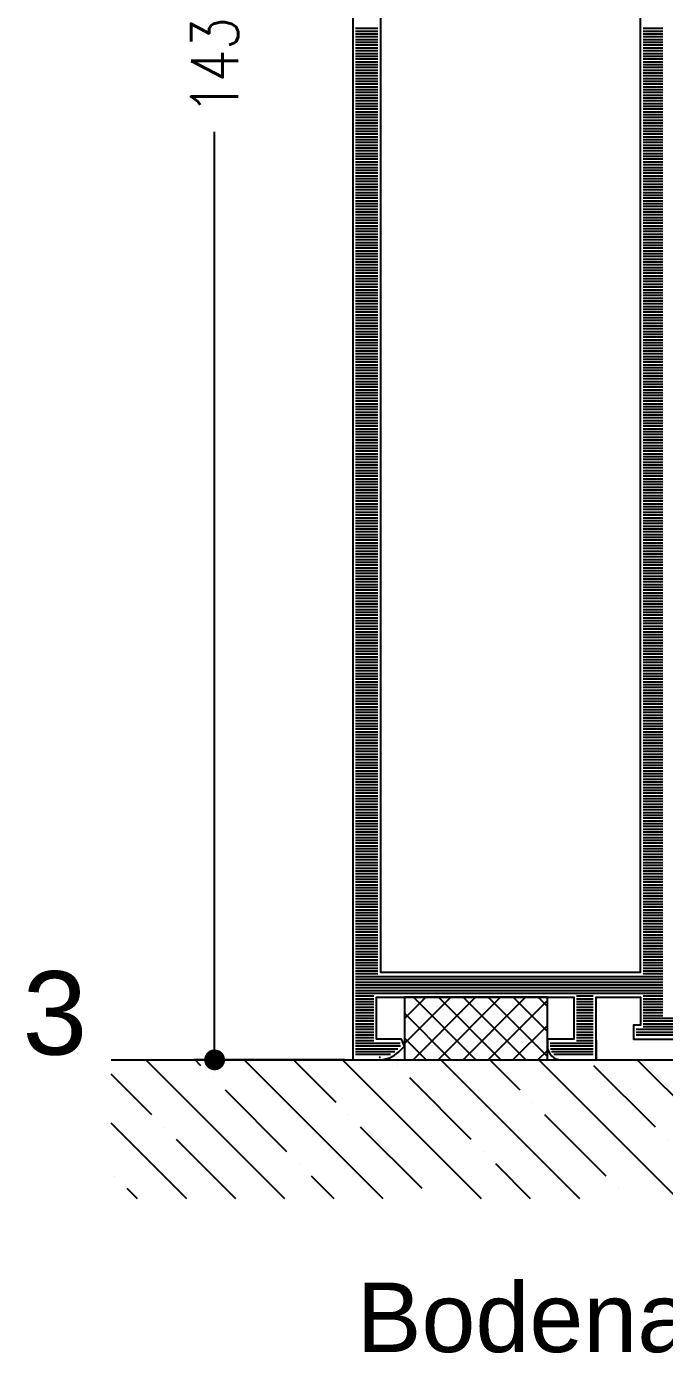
# Model space of a CAD drawing. Extents: x 15 to 184, y 134 to 230.
# Drawn here: x 121.02 to 143.95, y 133.53 to 181.95 of the extents above; entities that cross this region are included whole.
import ezdxf

# ---------------------------------------------------------------- set-up
doc = ezdxf.new("R2010")
doc.units = 0
doc.header["$LTSCALE"] = 6
doc.layers.get('0').update_dxf_attribs({"color": 4, "linetype": 'CONTINUOUS'})
doc.layers.get('DEFPOINTS').update_dxf_attribs({"linetype": 'CONTINUOUS'})
for name, color, linetype in [('01TXT', 7, 'CONTINUOUS'), ('CONST18', 3, 'CONTINUOUS'), ('CONST25', 3, 'CONTINUOUS'), ('KH_NOR', 7, 'CONTINUOUS'), ('KH_SCH', 3, 'CONTINUOUS'), ('LLMASSE', 7, 'CONTINUOUS')]:
    doc.layers.add(name, color=color, linetype=linetype)
doc.styles.add('SIM80S00', font='simplex.shx', dxfattribs={"width": 0.8})
doc.styles.add('SWISS', font='swiss_0.ttf')
doc.dimstyles.new('DOK-1ZU2-PUNKT', dxfattribs={"dimscale": 0.5, "dimtxt": 3.4, "dimasz": 1.5, "dimexe": 1.5, "dimexo": 0.6, "dimgap": 1.5, "dimtad": 0, "dimlfac": 2, "dimdsep": 46, "dimtxsty": 'SIM80S00', "dimblk": 'PUNKT', "dimblk1": 'PUNKT', "dimblk2": 'PUNKT', "dimcen": 0, "dimclrd": 3, "dimclre": 3, "dimclrt": 3, "dimadec": 0, "dimazin": 0, "dimtfac": 0.7, "dimtofl": 0, "dimtmove": 2, "dimatfit": 3, "dimldrblk": 'PUNKT', "dimfxl": 1, "dimtolj": 1, "dimarcsym": 0})

# ---------------------------------------------------------------- blocks, each defined once
blk = doc.blocks.new('*X31')
at = {"color": 0}
for p, q in [((-2.2, 20.4), (-2.2, 49.6)), ((-2, 20.4), (-2, 49.6)), ((-1.8, 20.4), (-1.8, 49.6)), ((-3, 20.9), (-3, 49.1)), ((-2.8, 20.9), (-2.8, 49.1)), ((-2.6, 20.9), (-2.6, 49.1)), ((-2.4, 20.9), (-2.4, 49.1)), ((-74.2, 20.9), (-74.2, 22.3)), ((-74, 20.9), (-74, 22.3)), ((-73.8, 20.9), (-73.8, 22.3)), ((-73.6, 20.9), (-73.6, 22.3)), ((-73.4, 20.9), (-73.4, 22.3)), ((-73.2, 20.9), (-73.2, 22.3)), ((-73, 20.9), (-73, 22.3)), ((-72.8, 20.9), (-72.8, 22.3)), ((-72.6, 20.9), (-72.6, 22.3)), ((-72.4, 20.9), (-72.4, 22.3)), ((-72.2, 20.9), (-72.2, 22.3)), ((-72, 20.9), (-72, 22.3)), ((-71.8, 20.9), (-71.8, 22.3)), ((-71.6, 20.9), (-71.6, 22.3)), ((-71.4, 20.9), (-71.4, 22.3)), ((-71.2, 20.9), (-71.2, 22.3)), ((-71, 20.9), (-71, 22.3)), ((-70.8, 20.9), (-70.8, 22.3)), ((-70.6, 20.9), (-70.6, 22.3)), ((-70.4, 20.9), (-70.4, 22.3)), ((-70.2, 20.9), (-70.2, 22.3)), ((-70, 20.9), (-70, 22.3)), ((-69.8, 20.9), (-69.8, 22.3)), ((-69.6, 20.9), (-69.6, 22.3)), ((-69.4, 20.9), (-69.4, 22.3)), ((-69.2, 20.9), (-69.2, 22.3)), ((-69, 20.9), (-69, 22.3)), ((-68.8, 20.9), (-68.8, 22.3)), ((-68.6, 20.9), (-68.6, 22.3)), ((-68.4, 20.9), (-68.4, 22.3)), ((-68.2, 20.9), (-68.2, 22.3)), ((-68, 20.9), (-68, 22.3)), ((-67.8, 20.9), (-67.8, 22.3)), ((-67.6, 20.9), (-67.6, 22.3)), ((-67.4, 20.9), (-67.4, 22.3)), ((-67.2, 20.9), (-67.2, 22.3)), ((-67, 20.9), (-67, 22.3)), ((-66.8, 20.9), (-66.8, 22.3)), ((-66.6, 20.9), (-66.6, 22.3)), ((-66.4, 20.9), (-66.4, 22.3)), ((-66.2, 20.9), (-66.2, 22.3)), ((-66, 20.9), (-66, 22.3)), ((-65.8, 20.9), (-65.8, 22.3)), ((-65.6, 20.9), (-65.6, 22.3)), ((-65.4, 20.9), (-65.4, 22.3)), ((-65.2, 20.9), (-65.2, 22.3)), ((-65, 20.9), (-65, 22.3)), ((-64.8, 20.9), (-64.8, 22.3)), ((-64.6, 20.9), (-64.6, 22.3)), ((-64.4, 20.9), (-64.4, 22.3)), ((-64.2, 20.9), (-64.2, 22.3)), ((-64, 20.9), (-64, 22.3)), ((-63.8, 20.9), (-63.8, 22.3)), ((-63.6, 20.9), (-63.6, 22.3)), ((-63.4, 20.9), (-63.4, 22.3)), ((-63.2, 20.9), (-63.2, 22.3)), ((-63, 20.9), (-63, 22.3)), ((-62.8, 20.9), (-62.8, 22.3)), ((-62.6, 20.9), (-62.6, 22.3)), ((-62.4, 20.9), (-62.4, 22.3)), ((-62.2, 20.9), (-62.2, 22.3)), ((-62, 20.9), (-62, 22.3)), ((-61.8, 20.9), (-61.8, 22.3)), ((-61.6, 20.9), (-61.6, 22.3)), ((-61.4, 20.9), (-61.4, 22.3)), ((-61.2, 20.9), (-61.2, 22.3)), ((-61, 20.9), (-61, 22.3)), ((-60.8, 20.9), (-60.8, 22.3)), ((-60.6, 20.9), (-60.6, 22.3)), ((-60.4, 20.9), (-60.4, 22.3)), ((-60.2, 20.9), (-60.2, 22.3)), ((-60, 20.9), (-60, 22.3)), ((-59.8, 20.9), (-59.8, 22.3)), ((-59.6, 20.9), (-59.6, 22.3)), ((-59.4, 20.9), (-59.4, 22.3)), ((-59.2, 20.9), (-59.2, 22.3)), ((-59, 20.9), (-59, 22.3)), ((-58.8, 20.9), (-58.8, 22.3)), ((-58.6, 20.9), (-58.6, 22.3)), ((-58.4, 20.9), (-58.4, 22.3)), ((-58.2, 20.9), (-58.2, 22.3)), ((-58, 20.9), (-58, 22.3)), ((-57.8, 20.9), (-57.8, 22.3)), ((-57.6, 20.9), (-57.6, 22.3)), ((-57.4, 20.9), (-57.4, 22.3)), ((-57.2, 20.9), (-57.2, 22.3)), ((-57, 20.9), (-57, 22.3)), ((-56.8, 20.9), (-56.8, 22.3)), ((-56.6, 20.9), (-56.6, 22.3)), ((-56.4, 20.9), (-56.4, 22.3)), ((-56.2, 20.9), (-56.2, 22.3)), ((-56, 20.9), (-56, 22.3)), ((-55.8, 20.9), (-55.8, 22.3)), ((-55.6, 20.9), (-55.6, 22.3)), ((-55.4, 20.9), (-55.4, 22.3)), ((-55.2, 20.9), (-55.2, 22.3)), ((-55, 20.9), (-55, 22.3)), ((-54.8, 20.9), (-54.8, 22.3)), ((-54.6, 20.9), (-54.6, 22.3)), ((-54.4, 20.9), (-54.4, 22.3)), ((-54.2, 20.9), (-54.2, 22.3)), ((-54, 20.9), (-54, 22.3)), ((-53.8, 20.9), (-53.8, 22.3)), ((-53.6, 20.9), (-53.6, 22.3)), ((-53.4, 20.9), (-53.4, 22.3)), ((-53.2, 20.9), (-53.2, 22.3)), ((-53, 20.9), (-53, 22.3)), ((-52.8, 20.9), (-52.8, 22.3)), ((-52.6, 20.9), (-52.6, 22.3)), ((-52.4, 20.9), (-52.4, 22.3)), ((-52.2, 20.9), (-52.2, 22.3)), ((-52, 20.9), (-52, 22.3)), ((-51.8, 20.9), (-51.8, 22.3)), ((-51.6, 20.9), (-51.6, 22.3)), ((-51.4, 20.9), (-51.4, 22.3)), ((-51.2, 20.9), (-51.2, 22.3)), ((-51, 20.9), (-51, 22.3)), ((-50.8, 20.9), (-50.8, 22.3)), ((-50.6, 20.9), (-50.6, 22.3)), ((-50.4, 20.9), (-50.4, 22.3)), ((-50.2, 20.9), (-50.2, 22.3)), ((-50, 20.9), (-50, 22.3)), ((-49.8, 20.9), (-49.8, 22.3)), ((-49.6, 20.9), (-49.6, 22.3)), ((-49.4, 20.9), (-49.4, 22.3)), ((-49.2, 20.9), (-49.2, 22.3)), ((-49, 20.9), (-49, 22.3)), ((-48.8, 20.9), (-48.8, 22.3)), ((-48.6, 20.9), (-48.6, 22.3)), ((-48.4, 20.9), (-48.4, 22.3)), ((-48.2, 20.9), (-48.2, 22.3)), ((-48, 20.9), (-48, 22.3)), ((-47.8, 20.9), (-47.8, 22.3)), ((-47.6, 20.9), (-47.6, 22.3)), ((-47.4, 20.9), (-47.4, 22.3)), ((-47.2, 20.9), (-47.2, 22.3)), ((-47, 20.9), (-47, 22.3)), ((-46.8, 20.9), (-46.8, 22.3)), ((-46.6, 20.9), (-46.6, 22.3)), ((-46.4, 20.9), (-46.4, 22.3)), ((-46.2, 20.9), (-46.2, 22.3)), ((-46, 20.9), (-46, 22.3)), ((-45.8, 20.9), (-45.8, 22.3)), ((-45.6, 20.9), (-45.6, 22.3)), ((-45.4, 20.9), (-45.4, 22.3)), ((-45.2, 20.9), (-45.2, 22.3)), ((-45, 20.9), (-45, 22.3)), ((-44.8, 20.9), (-44.8, 22.3)), ((-44.6, 20.9), (-44.6, 22.3)), ((-44.4, 20.9), (-44.4, 22.3)), ((-44.2, 20.9), (-44.2, 22.3)), ((-44, 20.9), (-44, 22.3)), ((-43.8, 20.9), (-43.8, 22.3)), ((-43.6, 20.9), (-43.6, 22.3)), ((-43.4, 20.9), (-43.4, 22.3)), ((-43.2, 20.9), (-43.2, 22.3)), ((-43, 20.9), (-43, 22.3)), ((-42.8, 20.9), (-42.8, 22.3)), ((-42.6, 20.9), (-42.6, 22.3)), ((-42.4, 20.9), (-42.4, 22.3)), ((-42.2, 20.9), (-42.2, 22.3)), ((-42, 20.9), (-42, 22.3)), ((-41.8, 20.9), (-41.8, 22.3)), ((-41.6, 20.9), (-41.6, 22.3)), ((-41.4, 20.9), (-41.4, 22.3)), ((-41.2, 20.9), (-41.2, 22.3)), ((-41, 20.9), (-41, 22.3)), ((-40.8, 20.9), (-40.8, 22.3)), ((-40.6, 20.9), (-40.6, 22.3)), ((-40.4, 20.9), (-40.4, 22.3)), ((-40.2, 20.9), (-40.2, 22.3)), ((-40, 20.9), (-40, 22.3)), ((-39.8, 20.9), (-39.8, 22.3)), ((-39.6, 20.9), (-39.6, 22.3)), ((-39.4, 20.9), (-39.4, 22.3)), ((-39.2, 20.9), (-39.2, 22.3)), ((-39, 20.9), (-39, 22.3)), ((-38.8, 20.9), (-38.8, 22.3)), ((-38.6, 20.9), (-38.6, 22.3)), ((-38.4, 20.9), (-38.4, 22.3)), ((-38.2, 20.9), (-38.2, 22.3)), ((-38, 20.9), (-38, 22.3)), ((-37.8, 20.9), (-37.8, 22.3)), ((-37.6, 20.9), (-37.6, 22.3)), ((-37.4, 20.9), (-37.4, 22.3)), ((-37.2, 20.9), (-37.2, 22.3)), ((-37, 20.9), (-37, 22.3)), ((-36.8, 20.9), (-36.8, 22.3)), ((-36.6, 20.9), (-36.6, 22.3)), ((-36.4, 20.9), (-36.4, 22.3)), ((-36.2, 20.9), (-36.2, 22.3)), ((-36, 20.9), (-36, 22.3)), ((-35.8, 20.9), (-35.8, 22.3)), ((-35.6, 20.9), (-35.6, 22.3)), ((-35.4, 20.9), (-35.4, 22.3)), ((-35.2, 20.9), (-35.2, 22.3)), ((-35, 20.9), (-35, 22.3)), ((-34.8, 20.9), (-34.8, 22.3)), ((-34.6, 20.9), (-34.6, 22.3)), ((-34.4, 20.9), (-34.4, 22.3)), ((-34.2, 20.9), (-34.2, 22.3)), ((-34, 20.9), (-34, 22.3)), ((-33.8, 20.9), (-33.8, 22.3)), ((-33.6, 20.9), (-33.6, 22.3)), ((-33.4, 20.9), (-33.4, 22.3)), ((-33.2, 20.9), (-33.2, 22.3)), ((-33, 20.9), (-33, 22.3)), ((-32.8, 20.9), (-32.8, 22.3)), ((-32.6, 20.9), (-32.6, 22.3)), ((-32.4, 20.9), (-32.4, 22.3)), ((-32.2, 20.9), (-32.2, 22.3)), ((-32, 20.9), (-32, 22.3)), ((-31.8, 20.9), (-31.8, 22.3)), ((-31.6, 20.9), (-31.6, 22.3)), ((-31.4, 20.9), (-31.4, 22.3)), ((-31.2, 20.9), (-31.2, 22.3)), ((-31, 20.9), (-31, 22.3)), ((-30.8, 20.9), (-30.8, 22.3)), ((-30.6, 20.9), (-30.6, 22.3)), ((-30.4, 20.9), (-30.4, 22.3)), ((-30.2, 20.9), (-30.2, 22.3)), ((-30, 20.9), (-30, 22.3)), ((-29.8, 20.9), (-29.8, 22.3)), ((-29.6, 20.9), (-29.6, 22.3)), ((-29.4, 20.9), (-29.4, 22.3)), ((-29.2, 20.9), (-29.2, 22.3)), ((-29, 20.9), (-29, 22.3)), ((-28.8, 20.9), (-28.8, 22.3)), ((-28.6, 20.9), (-28.6, 22.3)), ((-28.4, 20.9), (-28.4, 22.3)), ((-28.2, 20.9), (-28.2, 22.3)), ((-28, 20.9), (-28, 22.3)), ((-27.8, 20.9), (-27.8, 22.3)), ((-27.6, 20.9), (-27.6, 22.3)), ((-27.4, 20.9), (-27.4, 22.3)), ((-27.2, 20.9), (-27.2, 22.3)), ((-27, 20.9), (-27, 22.3)), ((-26.8, 20.9), (-26.8, 22.3)), ((-26.6, 20.9), (-26.6, 22.3)), ((-26.4, 20.9), (-26.4, 22.3)), ((-26.2, 20.9), (-26.2, 22.3)), ((-26, 20.9), (-26, 22.3)), ((-25.8, 20.9), (-25.8, 22.3)), ((-25.6, 20.9), (-25.6, 22.3)), ((-25.4, 20.9), (-25.4, 22.3)), ((-25.2, 20.9), (-25.2, 22.3)), ((-25, 20.9), (-25, 22.3)), ((-24.8, 20.9), (-24.8, 22.3)), ((-24.6, 20.9), (-24.6, 22.3)), ((-24.4, 20.9), (-24.4, 22.3)), ((-24.2, 20.9), (-24.2, 22.3)), ((-24, 20.9), (-24, 22.3)), ((-23.8, 20.9), (-23.8, 22.3)), ((-23.6, 20.9), (-23.6, 22.3)), ((-23.4, 20.9), (-23.4, 22.3)), ((-23.2, 20.9), (-23.2, 22.3)), ((-23, 20.9), (-23, 22.3)), ((-22.8, 20.9), (-22.8, 22.3)), ((-22.6, 20.9), (-22.6, 22.3)), ((-22.4, 20.9), (-22.4, 22.3)), ((-22.2, 20.9), (-22.2, 22.3)), ((-22, 20.9), (-22, 22.3)), ((-21.8, 20.9), (-21.8, 22.3)), ((-21.6, 20.9), (-21.6, 22.3)), ((-21.4, 20.9), (-21.4, 22.3)), ((-21.2, 20.9), (-21.2, 22.3)), ((-21, 20.9), (-21, 22.3)), ((-20.8, 20.9), (-20.8, 22.3)), ((-20.6, 20.9), (-20.6, 22.3)), ((-20.4, 20.9), (-20.4, 22.3)), ((-20.2, 20.9), (-20.2, 22.3)), ((-20, 20.9), (-20, 22.3)), ((-19.8, 20.9), (-19.8, 22.3)), ((-19.6, 20.9), (-19.6, 22.3)), ((-19.4, 20.9), (-19.4, 22.3)), ((-19.2, 20.9), (-19.2, 22.3)), ((-19, 20.9), (-19, 22.3)), ((-18.8, 20.9), (-18.8, 22.3)), ((-18.6, 20.9), (-18.6, 22.3)), ((-18.4, 20.9), (-18.4, 22.3)), ((-18.2, 20.9), (-18.2, 22.3)), ((-18, 20.9), (-18, 22.3)), ((-17.8, 20.9), (-17.8, 22.3)), ((-17.6, 20.9), (-17.6, 22.3)), ((-17.4, 20.9), (-17.4, 22.3)), ((-17.2, 20.9), (-17.2, 22.3)), ((-17, 20.9), (-17, 22.3)), ((-16.8, 20.9), (-16.8, 22.3)), ((-16.6, 20.9), (-16.6, 22.3)), ((-16.4, 20.9), (-16.4, 22.3)), ((-16.2, 20.9), (-16.2, 22.3)), ((-16, 20.9), (-16, 22.3)), ((-15.8, 20.9), (-15.8, 22.3)), ((-15.6, 20.9), (-15.6, 22.3)), ((-15.4, 20.9), (-15.4, 22.3)), ((-15.2, 20.9), (-15.2, 22.3)), ((-15, 20.9), (-15, 22.3)), ((-14.8, 20.9), (-14.8, 22.3)), ((-14.6, 20.9), (-14.6, 22.3)), ((-14.4, 20.9), (-14.4, 22.3)), ((-14.2, 20.9), (-14.2, 22.3)), ((-14, 20.9), (-14, 22.3)), ((-13.8, 20.9), (-13.8, 22.3)), ((-13.6, 20.9), (-13.6, 22.3)), ((-13.4, 20.9), (-13.4, 22.3)), ((-13.2, 20.9), (-13.2, 22.3)), ((-13, 20.9), (-13, 22.3)), ((-12.8, 20.9), (-12.8, 22.3)), ((-12.6, 20.9), (-12.6, 22.3)), ((-12.4, 20.9), (-12.4, 22.3)), ((-12.2, 20.9), (-12.2, 22.3)), ((-12, 20.9), (-12, 22.3)), ((-11.8, 20.9), (-11.8, 22.3)), ((-11.6, 20.9), (-11.6, 22.3)), ((-11.4, 20.9), (-11.4, 22.3)), ((-11.2, 20.9), (-11.2, 22.3)), ((-11, 20.9), (-11, 22.3)), ((-10.8, 20.9), (-10.8, 22.3)), ((-10.6, 20.9), (-10.6, 22.3)), ((-10.4, 20.9), (-10.4, 22.3)), ((-10.2, 20.9), (-10.2, 22.3)), ((-10, 20.9), (-10, 22.3)), ((-9.8, 20.9), (-9.8, 22.3)), ((-9.6, 20.9), (-9.6, 22.3)), ((-9.4, 20.9), (-9.4, 22.3)), ((-9.2, 20.9), (-9.2, 22.3)), ((-9, 20.9), (-9, 22.3)), ((-8.8, 20.9), (-8.8, 22.3)), ((-8.6, 20.9), (-8.6, 22.3)), ((-8.4, 20.9), (-8.4, 22.3)), ((-8.2, 20.9), (-8.2, 22.3)), ((-8, 20.9), (-8, 22.3)), ((-7.8, 20.9), (-7.8, 22.3)), ((-7.6, 20.9), (-7.6, 22.3)), ((-7.4, 20.9), (-7.4, 22.3)), ((-7.2, 20.9), (-7.2, 22.3)), ((-7, 20.9), (-7, 22.3)), ((-6.8, 20.9), (-6.8, 22.3)), ((-6.6, 20.9), (-6.6, 22.3)), ((-6.4, 20.9), (-6.4, 22.3)), ((-6.2, 20.9), (-6.2, 22.3)), ((-6, 0.2), (-6, 22.3)), ((-5.8, 0.2), (-5.8, 22.3)), ((-5.6, 0.2), (-5.6, 22.3)), ((-5.4, 0.2), (-5.4, 22.3)), ((-5.2, 0.2), (-5.2, 22.3)), ((-5, 0.2), (-5, 22.3)), ((-4.8, 0.2), (-4.8, 22.3)), ((-4.6, 20.9), (-4.6, 22.3)), ((-4.4, 20.9), (-4.4, 22.3)), ((-4.2, 20.9), (-4.2, 22.3)), ((-4, 20.9), (-4, 22.3)), ((-3.8, 20.9), (-3.8, 22.3)), ((-3.6, 20.9), (-3.6, 22.3)), ((-3.4, 20.9), (-3.4, 22.3)), ((-3.2, 20.9), (-3.2, 22.3)), ((-4.6, 16.1), (-4.6, 17.3)), ((-4.4, 16.1), (-4.4, 17.3)), ((-4.2, 16.1), (-4.2, 17.3)), ((-4, 16.1), (-4, 17.3)), ((-3.8, 16.1), (-3.8, 17.3)), ((-3.6, 16.1), (-3.6, 17.3)), ((-3.4, 16.1), (-3.4, 17.3)), ((-3.2, 16.1), (-3.2, 17.3)), ((-3, 16.1), (-3, 17.3)), ((-2.8, 16.1), (-2.8, 17.3)), ((-2.6, 16.1), (-2.6, 17.3)), ((-2.4, 16.1), (-2.4, 17.3)), ((-2.2, 16.1), (-2.2, 17.3)), ((-2, 16.1), (-2, 17.3)), ((-1.8, 16.1), (-1.8, 17.3)), ((-1.6, 16.1), (-1.6, 17.3)), ((-1.4, 16.1), (-1.4, 17.3)), ((-1.2, 14.2), (-1.2, 17.3)), ((-1, 14.2), (-1, 17.3)), ((-0.8, 14.225), (-0.8, 17.3)), ((-0.6, 14.307), (-0.6, 17.3)), ((-0.4, 14.471), (-0.4, 17.3)), ((-0.2, 14.998), (-0.2, 14.998)), ((-1.2, 0.2), (-1.2, 3.408)), ((-1, 0.2), (-1, 3.441)), ((-0.8, 0.2), (-0.8, 3.241)), ((-0.6, 0.2), (-0.6, 3.027)), ((-0.4, 0.2), (-0.4, 2.72)), ((-0.2, 1.897), (-0.2, 2)), ((-74.2, 0.2), (-74.2, 1.8)), ((-74, 0.2), (-74, 1.8)), ((-73.8, 0.2), (-73.8, 1.8)), ((-73.6, 0.2), (-73.6, 1.8)), ((-73.4, 0.2), (-73.4, 1.8)), ((-73.2, 0.2), (-73.2, 1.8)), ((-73, 0.2), (-73, 1.8)), ((-72.8, 0.2), (-72.8, 1.8)), ((-72.6, 0.2), (-72.6, 1.8)), ((-72.4, 0.2), (-72.4, 1.8)), ((-72.2, 0.2), (-72.2, 1.8)), ((-72, 0.2), (-72, 1.8)), ((-71.8, 0.2), (-71.8, 1.8)), ((-71.6, 0.2), (-71.6, 1.8)), ((-71.4, 0.2), (-71.4, 1.8)), ((-71.2, 0.2), (-71.2, 1.8)), ((-71, 0.2), (-71, 1.8)), ((-70.8, 0.2), (-70.8, 1.8)), ((-70.6, 0.2), (-70.6, 1.8)), ((-70.4, 0.2), (-70.4, 1.8)), ((-70.2, 0.2), (-70.2, 1.8)), ((-70, 0.2), (-70, 1.8)), ((-69.8, 0.2), (-69.8, 1.8)), ((-69.6, 0.2), (-69.6, 1.8)), ((-69.4, 0.2), (-69.4, 1.8)), ((-69.2, 0.2), (-69.2, 1.8)), ((-69, 0.2), (-69, 1.8)), ((-68.8, 0.2), (-68.8, 1.8)), ((-68.6, 0.2), (-68.6, 1.8)), ((-68.4, 0.2), (-68.4, 1.8)), ((-68.2, 0.2), (-68.2, 1.8)), ((-68, 0.2), (-68, 1.8)), ((-67.8, 0.2), (-67.8, 1.8)), ((-67.6, 0.2), (-67.6, 1.8)), ((-67.4, 0.2), (-67.4, 1.8)), ((-67.2, 0.2), (-67.2, 1.8)), ((-67, 0.2), (-67, 1.8)), ((-66.8, 0.2), (-66.8, 1.8)), ((-66.6, 0.2), (-66.6, 1.8)), ((-66.4, 0.2), (-66.4, 1.8)), ((-66.2, 0.2), (-66.2, 1.8)), ((-66, 0.2), (-66, 1.8)), ((-65.8, 0.2), (-65.8, 1.8)), ((-65.6, 0.2), (-65.6, 1.8)), ((-65.4, 0.2), (-65.4, 1.8)), ((-65.2, 0.2), (-65.2, 1.8)), ((-65, 0.2), (-65, 1.8)), ((-64.8, 0.2), (-64.8, 1.8)), ((-64.6, 0.2), (-64.6, 1.8)), ((-64.4, 0.2), (-64.4, 1.8)), ((-64.2, 0.2), (-64.2, 1.8)), ((-64, 0.2), (-64, 1.8)), ((-63.8, 0.2), (-63.8, 1.8)), ((-63.6, 0.2), (-63.6, 1.8)), ((-63.4, 0.2), (-63.4, 1.8)), ((-63.2, 0.2), (-63.2, 1.8)), ((-63, 0.2), (-63, 1.8)), ((-62.8, 0.2), (-62.8, 1.8)), ((-62.6, 0.2), (-62.6, 1.8)), ((-62.4, 0.2), (-62.4, 1.8)), ((-62.2, 0.2), (-62.2, 1.8)), ((-62, 0.2), (-62, 1.8)), ((-61.8, 0.2), (-61.8, 1.8)), ((-61.6, 0.2), (-61.6, 1.8)), ((-61.4, 0.2), (-61.4, 1.8)), ((-61.2, 0.2), (-61.2, 1.8)), ((-61, 0.2), (-61, 1.8)), ((-60.8, 0.2), (-60.8, 1.8)), ((-60.6, 0.2), (-60.6, 1.8)), ((-60.4, 0.2), (-60.4, 1.8)), ((-60.2, 0.2), (-60.2, 1.8)), ((-60, 0.2), (-60, 1.8)), ((-59.8, 0.2), (-59.8, 1.8)), ((-59.6, 0.2), (-59.6, 1.8)), ((-59.4, 0.2), (-59.4, 1.8)), ((-59.2, 0.2), (-59.2, 1.8)), ((-59, 0.2), (-59, 1.8)), ((-58.8, 0.2), (-58.8, 1.8)), ((-58.6, 0.2), (-58.6, 1.8)), ((-58.4, 0.2), (-58.4, 1.8)), ((-58.2, 0.2), (-58.2, 1.8)), ((-58, 0.2), (-58, 1.8)), ((-57.8, 0.2), (-57.8, 1.8)), ((-57.6, 0.2), (-57.6, 1.8)), ((-57.4, 0.2), (-57.4, 1.8)), ((-57.2, 0.2), (-57.2, 1.8)), ((-57, 0.2), (-57, 1.8)), ((-56.8, 0.2), (-56.8, 1.8)), ((-56.6, 0.2), (-56.6, 1.8)), ((-56.4, 0.2), (-56.4, 1.8)), ((-56.2, 0.2), (-56.2, 1.8)), ((-56, 0.2), (-56, 1.8)), ((-55.8, 0.2), (-55.8, 1.8)), ((-55.6, 0.2), (-55.6, 1.8)), ((-55.4, 0.2), (-55.4, 1.8)), ((-55.2, 0.2), (-55.2, 1.8)), ((-55, 0.2), (-55, 1.8)), ((-54.8, 0.2), (-54.8, 1.8)), ((-54.6, 0.2), (-54.6, 1.8)), ((-54.4, 0.2), (-54.4, 1.8)), ((-54.2, 0.2), (-54.2, 1.8)), ((-54, 0.2), (-54, 1.8)), ((-53.8, 0.2), (-53.8, 1.8)), ((-53.6, 0.2), (-53.6, 1.8)), ((-53.4, 0.2), (-53.4, 1.8)), ((-53.2, 0.2), (-53.2, 1.8)), ((-53, 0.2), (-53, 1.8)), ((-52.8, 0.2), (-52.8, 1.8)), ((-52.6, 0.2), (-52.6, 1.8)), ((-52.4, 0.2), (-52.4, 1.8)), ((-52.2, 0.2), (-52.2, 1.8)), ((-52, 0.2), (-52, 1.8)), ((-51.8, 0.2), (-51.8, 1.8)), ((-51.6, 0.2), (-51.6, 1.8)), ((-51.4, 0.2), (-51.4, 1.8)), ((-51.2, 0.2), (-51.2, 1.8)), ((-51, 0.2), (-51, 1.8)), ((-50.8, 0.2), (-50.8, 1.8)), ((-50.6, 0.2), (-50.6, 1.8)), ((-50.4, 0.2), (-50.4, 1.8)), ((-50.2, 0.2), (-50.2, 1.8)), ((-50, 0.2), (-50, 1.8)), ((-49.8, 0.2), (-49.8, 1.8)), ((-49.6, 0.2), (-49.6, 1.8)), ((-49.4, 0.2), (-49.4, 1.8)), ((-49.2, 0.2), (-49.2, 1.8)), ((-49, 0.2), (-49, 1.8)), ((-48.8, 0.2), (-48.8, 1.8)), ((-48.6, 0.2), (-48.6, 1.8)), ((-48.4, 0.2), (-48.4, 1.8)), ((-48.2, 0.2), (-48.2, 1.8)), ((-48, 0.2), (-48, 1.8)), ((-47.8, 0.2), (-47.8, 1.8)), ((-47.6, 0.2), (-47.6, 1.8)), ((-47.4, 0.2), (-47.4, 1.8)), ((-47.2, 0.2), (-47.2, 1.8)), ((-47, 0.2), (-47, 1.8)), ((-46.8, 0.2), (-46.8, 1.8)), ((-46.6, 0.2), (-46.6, 1.8)), ((-46.4, 0.2), (-46.4, 1.8)), ((-46.2, 0.2), (-46.2, 1.8)), ((-46, 0.2), (-46, 1.8)), ((-45.8, 0.2), (-45.8, 1.8)), ((-45.6, 0.2), (-45.6, 1.8)), ((-45.4, 0.2), (-45.4, 1.8)), ((-45.2, 0.2), (-45.2, 1.8)), ((-45, 0.2), (-45, 1.8)), ((-44.8, 0.2), (-44.8, 1.8)), ((-44.6, 0.2), (-44.6, 1.8)), ((-44.4, 0.2), (-44.4, 1.8)), ((-44.2, 0.2), (-44.2, 1.8)), ((-44, 0.2), (-44, 1.8)), ((-43.8, 0.2), (-43.8, 1.8)), ((-43.6, 0.2), (-43.6, 1.8)), ((-43.4, 0.2), (-43.4, 1.8)), ((-43.2, 0.2), (-43.2, 1.8)), ((-43, 0.2), (-43, 1.8)), ((-42.8, 0.2), (-42.8, 1.8)), ((-42.6, 0.2), (-42.6, 1.8)), ((-42.4, 0.2), (-42.4, 1.8)), ((-42.2, 0.2), (-42.2, 1.8)), ((-42, 0.2), (-42, 1.8)), ((-41.8, 0.2), (-41.8, 1.8)), ((-41.6, 0.2), (-41.6, 1.8)), ((-41.4, 0.2), (-41.4, 1.8)), ((-41.2, 0.2), (-41.2, 1.8)), ((-41, 0.2), (-41, 1.8)), ((-40.8, 0.2), (-40.8, 1.8)), ((-40.6, 0.2), (-40.6, 1.8)), ((-40.4, 0.2), (-40.4, 1.8)), ((-40.2, 0.2), (-40.2, 1.8)), ((-40, 0.2), (-40, 1.8)), ((-39.8, 0.2), (-39.8, 1.8)), ((-39.6, 0.2), (-39.6, 1.8)), ((-39.4, 0.2), (-39.4, 1.8)), ((-39.2, 0.2), (-39.2, 1.8)), ((-39, 0.2), (-39, 1.8)), ((-38.8, 0.2), (-38.8, 1.8)), ((-38.6, 0.2), (-38.6, 1.8)), ((-38.4, 0.2), (-38.4, 1.8)), ((-38.2, 0.2), (-38.2, 1.8)), ((-38, 0.2), (-38, 1.8)), ((-37.8, 0.2), (-37.8, 1.8)), ((-37.6, 0.2), (-37.6, 1.8)), ((-37.4, 0.2), (-37.4, 1.8)), ((-37.2, 0.2), (-37.2, 1.8)), ((-37, 0.2), (-37, 1.8)), ((-36.8, 0.2), (-36.8, 1.8)), ((-36.6, 0.2), (-36.6, 1.8)), ((-36.4, 0.2), (-36.4, 1.8)), ((-36.2, 0.2), (-36.2, 1.8)), ((-36, 0.2), (-36, 1.8)), ((-35.8, 0.2), (-35.8, 1.8)), ((-35.6, 0.2), (-35.6, 1.8)), ((-35.4, 0.2), (-35.4, 1.8)), ((-35.2, 0.2), (-35.2, 1.8)), ((-35, 0.2), (-35, 1.8)), ((-34.8, 0.2), (-34.8, 1.8)), ((-34.6, 0.2), (-34.6, 1.8)), ((-34.4, 0.2), (-34.4, 1.8)), ((-34.2, 0.2), (-34.2, 1.8)), ((-34, 0.2), (-34, 1.8)), ((-33.8, 0.2), (-33.8, 1.8)), ((-33.6, 0.2), (-33.6, 1.8)), ((-33.4, 0.2), (-33.4, 1.8)), ((-33.2, 0.2), (-33.2, 1.8)), ((-33, 0.2), (-33, 1.8)), ((-32.8, 0.2), (-32.8, 1.8)), ((-32.6, 0.2), (-32.6, 1.8)), ((-32.4, 0.2), (-32.4, 1.8)), ((-32.2, 0.2), (-32.2, 1.8)), ((-32, 0.2), (-32, 1.8)), ((-31.8, 0.2), (-31.8, 1.8)), ((-31.6, 0.2), (-31.6, 1.8)), ((-31.4, 0.2), (-31.4, 1.8)), ((-31.2, 0.2), (-31.2, 1.8)), ((-31, 0.2), (-31, 1.8)), ((-30.8, 0.2), (-30.8, 1.8)), ((-30.6, 0.2), (-30.6, 1.8)), ((-30.4, 0.2), (-30.4, 1.8)), ((-30.2, 0.2), (-30.2, 1.8)), ((-30, 0.2), (-30, 1.8)), ((-29.8, 0.2), (-29.8, 1.8)), ((-29.6, 0.2), (-29.6, 1.8)), ((-29.4, 0.2), (-29.4, 1.8)), ((-29.2, 0.2), (-29.2, 1.8)), ((-29, 0.2), (-29, 1.8)), ((-28.8, 0.2), (-28.8, 1.8)), ((-28.6, 0.2), (-28.6, 1.8)), ((-28.4, 0.2), (-28.4, 1.8)), ((-28.2, 0.2), (-28.2, 1.8)), ((-28, 0.2), (-28, 1.8)), ((-27.8, 0.2), (-27.8, 1.8)), ((-27.6, 0.2), (-27.6, 1.8)), ((-27.4, 0.2), (-27.4, 1.8)), ((-27.2, 0.2), (-27.2, 1.8)), ((-27, 0.2), (-27, 1.8)), ((-26.8, 0.2), (-26.8, 1.8)), ((-26.6, 0.2), (-26.6, 1.8)), ((-26.4, 0.2), (-26.4, 1.8)), ((-26.2, 0.2), (-26.2, 1.8)), ((-26, 0.2), (-26, 1.8)), ((-25.8, 0.2), (-25.8, 1.8)), ((-25.6, 0.2), (-25.6, 1.8)), ((-25.4, 0.2), (-25.4, 1.8)), ((-25.2, 0.2), (-25.2, 1.8)), ((-25, 0.2), (-25, 1.8)), ((-24.8, 0.2), (-24.8, 1.8)), ((-24.6, 0.2), (-24.6, 1.8)), ((-24.4, 0.2), (-24.4, 1.8)), ((-24.2, 0.2), (-24.2, 1.8)), ((-24, 0.2), (-24, 1.8)), ((-23.8, 0.2), (-23.8, 1.8)), ((-23.6, 0.2), (-23.6, 1.8)), ((-23.4, 0.2), (-23.4, 1.8)), ((-23.2, 0.2), (-23.2, 1.8)), ((-23, 0.2), (-23, 1.8)), ((-22.8, 0.2), (-22.8, 1.8)), ((-22.6, 0.2), (-22.6, 1.8)), ((-22.4, 0.2), (-22.4, 1.8)), ((-22.2, 0.2), (-22.2, 1.8)), ((-22, 0.2), (-22, 1.8)), ((-21.8, 0.2), (-21.8, 1.8)), ((-21.6, 0.2), (-21.6, 1.8)), ((-21.4, 0.2), (-21.4, 1.8)), ((-21.2, 0.2), (-21.2, 1.8)), ((-21, 0.2), (-21, 1.8)), ((-20.8, 0.2), (-20.8, 1.8)), ((-20.6, 0.2), (-20.6, 1.8)), ((-20.4, 0.2), (-20.4, 1.8)), ((-20.2, 0.2), (-20.2, 1.8)), ((-20, 0.2), (-20, 1.8)), ((-19.8, 0.2), (-19.8, 1.8)), ((-19.6, 0.2), (-19.6, 1.8)), ((-19.4, 0.2), (-19.4, 1.8)), ((-19.2, 0.2), (-19.2, 1.8)), ((-19, 0.2), (-19, 1.8)), ((-18.8, 0.2), (-18.8, 1.8)), ((-18.6, 0.2), (-18.6, 1.8)), ((-18.4, 0.2), (-18.4, 1.8)), ((-18.2, 0.2), (-18.2, 1.8)), ((-18, 0.2), (-18, 1.8)), ((-17.8, 0.2), (-17.8, 1.8)), ((-17.6, 0.2), (-17.6, 1.8)), ((-17.4, 0.2), (-17.4, 1.8)), ((-17.2, 0.2), (-17.2, 1.8)), ((-17, 0.2), (-17, 1.8)), ((-16.8, 0.2), (-16.8, 1.8)), ((-16.6, 0.2), (-16.6, 1.8)), ((-16.4, 0.2), (-16.4, 1.8)), ((-16.2, 0.2), (-16.2, 1.8)), ((-16, 0.2), (-16, 1.8)), ((-15.8, 0.2), (-15.8, 1.8)), ((-15.6, 0.2), (-15.6, 1.8)), ((-15.4, 0.2), (-15.4, 1.8)), ((-15.2, 0.2), (-15.2, 1.8)), ((-15, 0.2), (-15, 1.8)), ((-14.8, 0.2), (-14.8, 1.8)), ((-14.6, 0.2), (-14.6, 1.8)), ((-14.4, 0.2), (-14.4, 1.8)), ((-14.2, 0.2), (-14.2, 1.8)), ((-14, 0.2), (-14, 1.8)), ((-13.8, 0.2), (-13.8, 1.8)), ((-13.6, 0.2), (-13.6, 1.8)), ((-13.4, 0.2), (-13.4, 1.8)), ((-13.2, 0.2), (-13.2, 1.8)), ((-13, 0.2), (-13, 1.8)), ((-12.8, 0.2), (-12.8, 1.8)), ((-12.6, 0.2), (-12.6, 1.8)), ((-12.4, 0.2), (-12.4, 1.8)), ((-12.2, 0.2), (-12.2, 1.8)), ((-12, 0.2), (-12, 1.8)), ((-11.8, 0.2), (-11.8, 1.8)), ((-11.6, 0.2), (-11.6, 1.8)), ((-11.4, 0.2), (-11.4, 1.8)), ((-11.2, 0.2), (-11.2, 1.8)), ((-11, 0.2), (-11, 1.8)), ((-10.8, 0.2), (-10.8, 1.8)), ((-10.6, 0.2), (-10.6, 1.8)), ((-10.4, 0.2), (-10.4, 1.8)), ((-10.2, 0.2), (-10.2, 1.8)), ((-10, 0.2), (-10, 1.8)), ((-9.8, 0.2), (-9.8, 1.8)), ((-9.6, 0.2), (-9.6, 1.8)), ((-9.4, 0.2), (-9.4, 1.8)), ((-9.2, 0.2), (-9.2, 1.8)), ((-9, 0.2), (-9, 1.8)), ((-8.8, 0.2), (-8.8, 1.8)), ((-8.6, 0.2), (-8.6, 1.8)), ((-8.4, 0.2), (-8.4, 1.8)), ((-8.2, 0.2), (-8.2, 1.8)), ((-8, 0.2), (-8, 1.8)), ((-7.8, 0.2), (-7.8, 1.8)), ((-7.6, 0.2), (-7.6, 1.8)), ((-7.4, 0.2), (-7.4, 1.8)), ((-7.2, 0.2), (-7.2, 1.8)), ((-7, 0.2), (-7, 1.8)), ((-6.8, 0.2), (-6.8, 1.8)), ((-6.6, 0.2), (-6.6, 1.8)), ((-6.4, 0.2), (-6.4, 1.8)), ((-6.2, 0.2), (-6.2, 1.8)), ((-4.6, 0.2), (-4.6, 1.5)), ((-4.4, 0.2), (-4.4, 1.5)), ((-4.2, 0.2), (-4.2, 1.5)), ((-4, 0.2), (-4, 1.5)), ((-3.8, 0.2), (-3.8, 1.5)), ((-3.6, 0.2), (-3.6, 1.5)), ((-3.4, 0.2), (-3.4, 1.5)), ((-3.2, 0.2), (-3.2, 1.5)), ((-3, 0.2), (-3, 1.5)), ((-2.8, 0.2), (-2.8, 1.5)), ((-2.6, 0.2), (-2.6, 1.5)), ((-2.4, 0.2), (-2.4, 1.5)), ((-2.2, 0.2), (-2.2, 1.5)), ((-2, 0.2), (-2, 1.5)), ((-1.8, 0.2), (-1.8, 1.5)), ((-1.6, 0.2), (-1.6, 1.5)), ((-1.4, 0.2), (-1.4, 1.5))]:
    blk.add_line(p, q, dxfattribs=at)
blk = doc.blocks.new('B-LL132352')
at = {"layer": 'KH_NOR'}
blk.add_lwpolyline([(0, 143), (0, 0), (1.896, 0, 0.198912), (3.31, 0.586), (3.712, 0.988), (3.5, 1.5), (1.7, 1.5), (1.7, 4.5), (15.9, 4.5), (15.9, 1.5), (14, 1.5), (14, 1, 0.414214), (15, 0), (17.5, 0), (17.5, 4.5), (20.7, 4.5), (20.7, 2.5), (20.2, 2.5), (20.2, 1.5), (49.8, 1.5)], format="xyb", dxfattribs=at)
blk.add_lwpolyline([(12.7, 133.7), (9.2, 133.7), (9.2, 141), (2, 141), (2, 6.3), (20.7, 6.3), (20.7, 111.7), (13.7, 111.7, -0.414214), (12.7, 112.7), (12.7, 133.7)], format="xyb", close=True, dxfattribs=at)
at = {"layer": 'KH_SCH', "rotation": 270}
blk.add_blockref('*X31', (0, 0), dxfattribs=at)
blk = doc.blocks.new('*X27')
for p, q in [((227.3, 213.158), (232.742, 218.6)), ((228.926, 218.319), (228.926, 218.319)), ((233.345, 215.668), (236.278, 218.6)), ((227.3, 216.693), (228.042, 217.435)), ((227.3, 206.087), (237.3, 216.087)), ((232.461, 214.784), (232.461, 214.784)), ((227.3, 209.622), (231.577, 213.9)), ((236.881, 212.132), (237.3, 212.551)), ((235.997, 211.248), (235.997, 211.248)), ((230.694, 205.945), (235.113, 210.364)), ((227.3, 199.016), (237.3, 209.016)), ((234.229, 202.409), (237.3, 205.48)), ((229.81, 205.061), (229.81, 205.061)), ((227.3, 202.551), (228.926, 204.177)), ((227.3, 191.945), (237.3, 201.945)), ((233.345, 201.525), (233.345, 201.525)), ((228.042, 196.222), (232.461, 200.642)), ((236.881, 197.99), (236.881, 197.99)), ((231.577, 192.687), (235.997, 197.106)), ((227.3, 184.874), (237.3, 194.874)), ((230.694, 191.803), (230.694, 191.803)), ((227.3, 188.409), (229.81, 190.919)), ((235.113, 189.151), (237.3, 191.338)), ((234.229, 188.267), (234.229, 188.267)), ((227.3, 177.803), (237.3, 187.803)), ((228.926, 182.964), (233.345, 187.383)), ((232.461, 179.428), (236.881, 183.848)), ((228.042, 182.08), (228.042, 182.08)), ((227.3, 170.731), (237.3, 180.731)), ((231.577, 178.544), (231.577, 178.544)), ((227.3, 174.267), (230.694, 177.661)), ((235.997, 175.893), (237.3, 177.196)), ((235.113, 175.009), (235.113, 175.009)), ((227.3, 163.66), (237.3, 173.66)), ((229.81, 169.706), (234.229, 174.125)), ((233.345, 166.17), (237.3, 170.125)), ((228.926, 168.822), (228.926, 168.822)), ((227.3, 167.196), (228.042, 167.938)), ((227.3, 156.589), (237.3, 166.589)), ((232.461, 165.286), (232.461, 165.286)), ((227.3, 160.125), (231.577, 164.402)), ((236.881, 162.635), (237.3, 163.054)), ((235.997, 161.751), (235.997, 161.751)), ((230.694, 156.447), (235.113, 160.867)), ((227.3, 149.518), (237.3, 159.518)), ((234.229, 152.912), (237.3, 155.983)), ((229.81, 155.563), (229.81, 155.563)), ((227.3, 153.054), (228.926, 154.68)), ((227.3, 142.447), (237.3, 152.447)), ((233.345, 152.028), (233.345, 152.028)), ((228.042, 146.725), (232.461, 151.144)), ((236.881, 148.492), (236.881, 148.492)), ((231.577, 143.189), (235.997, 147.609)), ((227.3, 135.376), (237.3, 145.376)), ((227.3, 138.912), (229.81, 141.421)), ((230.694, 142.305), (230.694, 142.305)), ((235.113, 139.654), (237.3, 141.841)), ((234.229, 138.77), (234.229, 138.77)), ((227.3, 128.305), (237.3, 138.305)), ((228.926, 133.466), (233.345, 137.886)), ((232.461, 129.931), (236.881, 134.35)), ((228.042, 132.583), (228.042, 132.583)), ((227.3, 121.234), (237.3, 131.234)), ((231.577, 129.047), (231.577, 129.047)), ((227.3, 124.77), (230.694, 128.163)), ((235.997, 126.395), (237.3, 127.698)), ((235.113, 125.511), (235.113, 125.511)), ((227.737, 114.6), (237.3, 124.163)), ((229.81, 120.208), (234.229, 124.628)), ((233.345, 116.673), (237.3, 120.627)), ((228.926, 119.324), (228.926, 119.324)), ((227.3, 117.698), (228.042, 118.44)), ((234.808, 114.6), (237.3, 117.092)), ((232.461, 115.789), (232.461, 115.789)), ((231.273, 114.6), (231.577, 114.905))]:
    blk.add_line(p, q)
blk = doc.blocks.new('PUNKT')
at = {"color": 0, "linetype": 'CONTINUOUS'}
blk.add_line((-0.5, 0), (-1, 0), dxfattribs=at)
at = {"color": 0, "linetype": 'CONTINUOUS', "const_width": 0.5}
blk.add_lwpolyline([(-0.25, 0, 1), (0.25, 0, 1)], format="xyb", close=True, dxfattribs=at)
blk = doc.blocks.new('*D40')
at = {"color": 3, "linetype": 'ByBlock', "transparency": 16777216}
for p, q in [((132.452, 216.3), (127.029, 216.3)), ((127.779, 215.55), (127.779, 182.919)), ((127.779, 145.55), (127.779, 178.181)), ((132.452, 144.8), (127.029, 144.8))]:
    blk.add_line(p, q, dxfattribs=at)
at = {"layer": 'DEFPOINTS', "color": 0, "linetype": 'ByBlock', "transparency": 16777216}
for p in [(127.779, 216.3), (132.752, 216.3), (132.752, 144.8)]:
    blk.add_point(p, dxfattribs=at)
at = {"color": 3, "linetype": 'ByBlock', "transparency": 16777216, "xscale": 0.75, "yscale": 0.75, "zscale": 0.75}
for p, rotation in [((127.779, 216.3), 90), ((127.779, 144.8), 270)]:
    blk.add_blockref('PUNKT', p, dxfattribs=dict(at, rotation=rotation))
at = {"color": 3, "linetype": 'ByBlock', "transparency": 16777216, "insert": (127.779, 180.55), "char_height": 1.7, "attachment_point": 5, "rotation": 90, "style": 'SIM80S00'}
blk.add_mtext('\\A1;143', dxfattribs=at)

msp = doc.modelspace()

# ---------------------------------------------------------------- hatches: boundary and pattern name
at = {"layer": 'CONST18'}
h = msp.add_hatch(dxfattribs=at)
h.set_pattern_fill('ANSI37,_I', color=256, scale=0.2, style=2)
h.set_pattern_definition([(45, (0, 0), (-0.4490128, 0.4490128), []), (135, (0, 0), (-0.4490128, -0.4490128), [])])
h.paths.add_polyline_path([(134.6081, 147.05), (134.6081, 144.8), (139.7514, 144.8), (139.7514, 147.05)])

# ---------------------------------------------------------------- linework, layer by layer
msp.add_line((141.5021, 145.5), (141.5021, 144.8), dxfattribs=at)
msp.add_lwpolyline([(134.6081, 144.8), (139.7514, 144.8), (139.7514, 147.0539), (134.6081, 147.0539)], close=True, dxfattribs=at)
at = {"layer": 'CONST25'}
msp.add_lwpolyline([(124.0521, 144.8), (176.0521, 144.8)], dxfattribs=at)

# ---------------------------------------------------------------- block references
at = {"xscale": 0.5, "yscale": 0.5, "zscale": 0.5}
msp.add_blockref('B-LL132352', (132.7521, 144.8), dxfattribs=at)
at = {"layer": 'CONST18', "xscale": 0.5, "yscale": 0.5, "zscale": 0.5, "rotation": 90}
msp.add_blockref('*X27', (233.3521, 26.15), dxfattribs=at)

# ---------------------------------------------------------------- texts
at = {"layer": '01TXT', "color": 40, "style": 'SWISS'}
for s, height, p in [('3', 3, (120.8646, 144.9875)), ('Bodenanschluss, Festverglasung', 2.5, (132.8913, 134.2888))]:
    msp.add_text(s, height=height, dxfattribs=at).set_placement(p)

# ---------------------------------------------------------------- dimensions: what is measured, and where the dimension line sits
at = {"layer": 'LLMASSE'}
dim = msp.add_linear_dim(base=(127.7791, 216.3), p1=(132.7521, 144.8), p2=(132.7521, 216.3), angle=90, dimstyle='DOK-1ZU2-PUNKT', override={"dimtmove": 0, "dimatfit": 1}, dxfattribs=at)
dim.commit()
dim.dimension.update_dxf_attribs({"geometry": '*D40', "text_midpoint": (127.7791, 180.55)})

doc.saveas('drawing.dxf')
